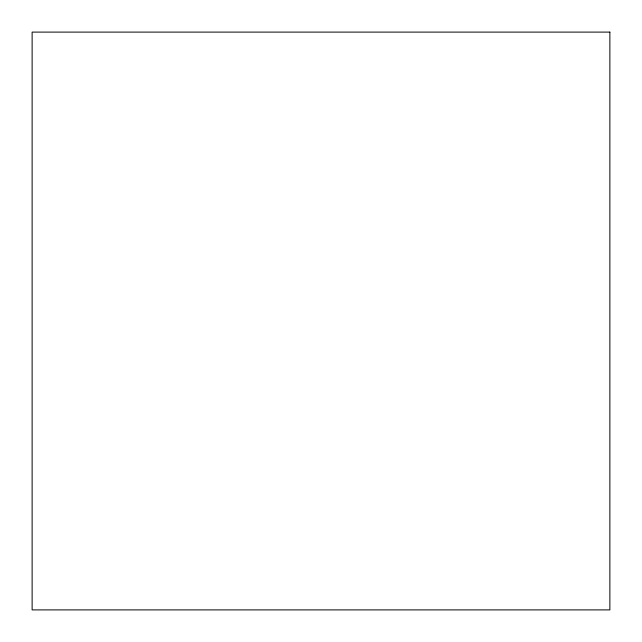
<?xml version="1.0" encoding="UTF-8"?>
<svg xmlns="http://www.w3.org/2000/svg" width="642" height="642" viewBox="0 0 642 642"><rect width="100%" height="100%" fill="white"/><g stroke="black" fill="none" stroke-linecap="round" stroke-linejoin="round"><path stroke-width="0.96" d="M609.876 32.1L32.124 32.1L32.124 609.9L609.876 609.9L609.876 32.1"/></g></svg>
